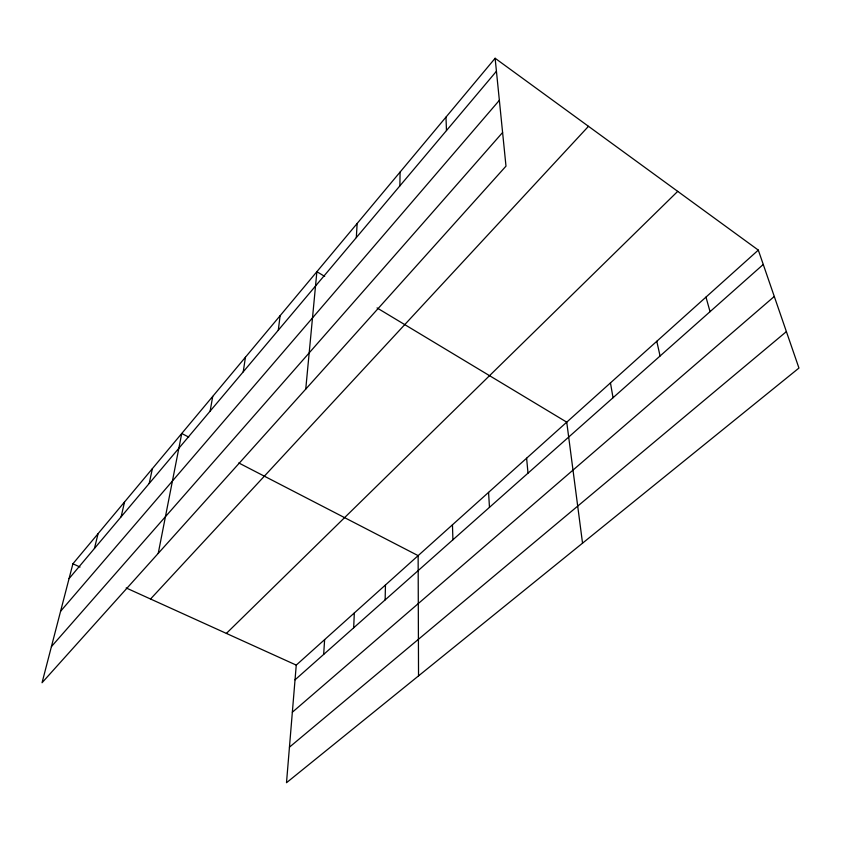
<?xml version="1.0" encoding="UTF-8"?>
<svg xmlns="http://www.w3.org/2000/svg" width="841" height="841" viewBox="0 0 841 841"><rect width="100%" height="100%" fill="white"/><g stroke="black" fill="none" stroke-linecap="round" stroke-linejoin="round"><path stroke-width="1.26" d="M399.885 185.872L400.085 172.069M385.136 599.896L385.462 584.989M353.672 627.817L354.324 612.952M356.321 237.583L357.141 223.475M323.669 654.424L324.626 639.633M758.309 250.103L296.253 665.105L286.497 782.729L798.95 368.053L758.309 250.103L495.128 58.271L72.904 563.796L42.05 682.734L505.988 166.14L495.128 58.271M305.746 389.11L316.878 271.696L324.689 276.395M278.297 330.208L280.116 315.701M243.228 371.838L245.456 357.204M210.134 411.133L212.72 396.405M158.245 553.357L181.74 433.493L188.72 437.099M149.204 483.459L152.389 468.637M121.115 516.816L124.542 501.972M94.434 548.49L98.082 533.657M69.067 578.597L496.432 71.254M60.594 611.249L499.365 100.31M51.417 646.613L502.603 132.489M150.539 599.013L588.479 126.318M226.376 633.41L677.72 191.359M295.033 679.833L763.26 264.463M292.342 712.232L774.288 296.463M289.441 747.176L786.388 331.606M72.904 563.796L80.053 567.044M126.171 587.954L296.253 665.105M238.77 462.96L418.135 555.638L418.534 675.88M377.052 307.932L566.739 422.161L582.54 543.17M705.977 297.094L710.046 311.664M656.789 341.278L660.069 356.006M610.461 382.897L613.036 397.73M526.613 458.208L528.011 473.157M488.568 492.374L489.473 507.344M445.972 117.12L446.476 130.565M452.458 524.805L452.91 539.775"/></g></svg>
